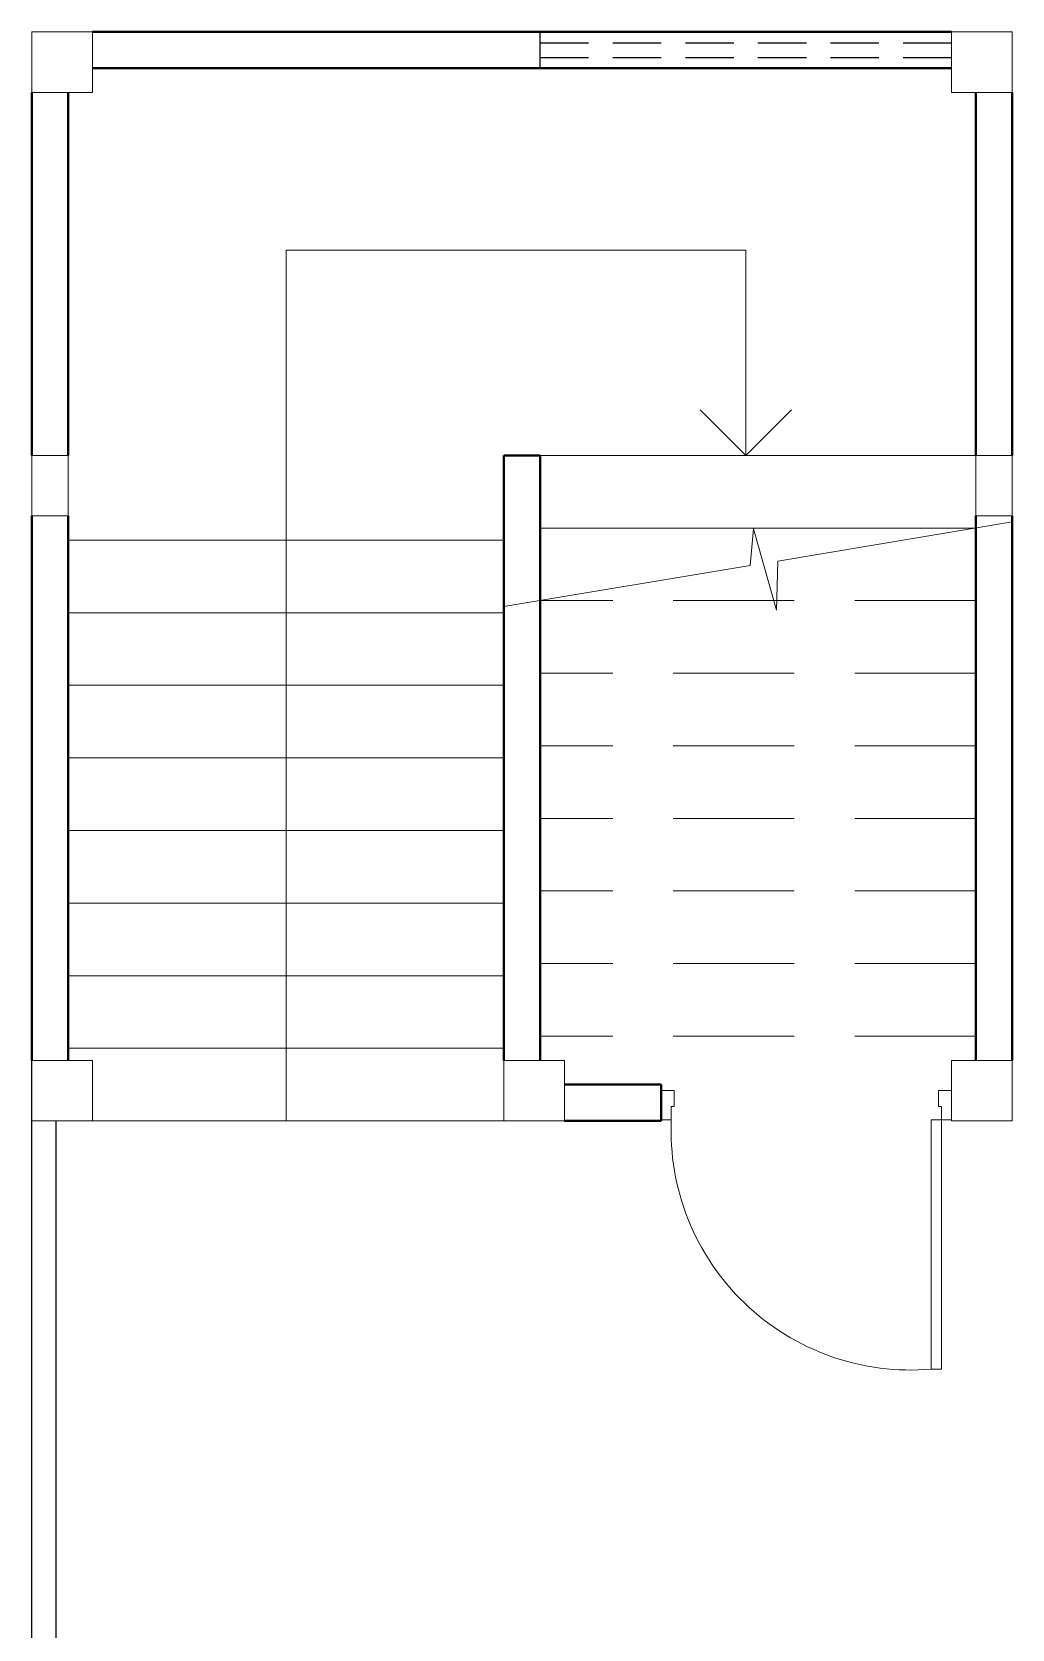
# Model space of a CAD drawing. Header units: millimetres. Extents: x 315.3 to 348.3, y 162.6 to 179.8.
# Drawn here: x 315.39 to 319.44, y 168.57 to 175.17 of the extents above; entities that cross this region are included whole.
import ezdxf

# ---------------------------------------------------------------- set-up
doc = ezdxf.new("R2010")
doc.units = ezdxf.units.MM
for name, pattern in [('ACAD_ISO02W100', [15, 12, -3]), ('CONTINUA', [0]), ('TRATTEGGIATA', [0.75, 0.5, -0.25])]:
    doc.linetypes.add(name, pattern=pattern)
for name, color, linetype, lineweight in [('MURATURA sezioni - section wall', 7, 'Continuous', 40), ('PORTE - doors', 2, 'Continuous', 5), ('PROIEZIONI - projections', 145, 'Continuous', 13), ('PROIEZIONI finissime - fine lines', 251, 'Continuous', 9), ('STRUTTURA - structure', 7, 'Continuous', 20)]:
    doc.layers.add(name, color=color, linetype=linetype, lineweight=lineweight)
doc.layers.add('VETRATE sezioni - windows sections', color=171, linetype='Continuous', true_color=0x4d79ff)

msp = doc.modelspace()

# ---------------------------------------------------------------- linework, layer by layer
at = {"layer": 'MURATURA sezioni - section wall'}
for p, q in [((315.6378, 175.173), (317.5378, 175.173)), ((317.5378, 175.173), (319.1878, 175.173)), ((315.6378, 175.023), (319.1878, 175.023)), ((319.2878, 173.4229), (319.2878, 174.923)), ((319.4378, 173.4229), (319.4378, 174.923)), ((319.2878, 170.923), (319.2878, 173.1729)), ((319.4378, 170.923), (319.4378, 173.1729)), ((317.9878, 170.823), (317.5878, 170.823)), ((317.9878, 170.673), (317.9878, 170.823)), ((317.5878, 170.673), (317.9878, 170.673))]:
    msp.add_line(p, q, dxfattribs=at)
for points in [[(315.3878, 173.423), (315.3878, 174.923)], [(315.5378, 173.423), (315.5378, 174.923)], [(317.3378, 170.923), (317.3378, 173.423)], [(317.3378, 173.423), (317.4878, 173.423)], [(317.4878, 170.923), (317.4878, 173.423)], [(315.3878, 170.923), (315.3878, 173.173)], [(315.5378, 170.923), (315.5378, 173.173)]]:
    msp.add_lwpolyline(points, dxfattribs=at)
at = {"layer": 'PORTE - doors'}
for p, q in [((318.0418, 170.798), (317.9878, 170.798)), ((318.0418, 170.732), (318.0418, 170.798)), ((319.1338, 170.798), (319.1878, 170.798)), ((319.1338, 170.732), (319.1338, 170.798)), ((318.0298, 170.678), (317.9878, 170.678)), ((318.0298, 170.678), (318.0298, 170.732)), ((318.0418, 170.732), (318.0298, 170.732)), ((319.1037, 169.6472), (319.1038, 170.678)), ((319.1458, 170.678), (319.1038, 170.678)), ((319.1338, 170.732), (319.1458, 170.732)), ((319.1458, 170.678), (319.1458, 170.732)), ((319.1458, 170.678), (319.1878, 170.678)), ((319.1458, 170.678), (319.1458, 169.6472)), ((319.1037, 169.6472), (319.1458, 169.6472))]:
    msp.add_line(p, q, dxfattribs=at)
at = {"layer": 'PROIEZIONI - projections', "lineweight": 5}
for points in [[(319.2878, 173.423), (317.4878, 173.423)], [(319.2878, 173.123), (317.4878, 173.123)], [(317.3378, 173.073), (315.5378, 173.073)], [(317.3378, 172.773), (315.5378, 172.773)], [(317.3378, 172.473), (315.5378, 172.473)], [(317.3378, 172.173), (315.5378, 172.173)], [(317.3378, 171.873), (315.5378, 171.873)], [(317.3378, 171.573), (315.5378, 171.573)], [(317.3378, 171.273), (315.5378, 171.273)], [(317.3378, 170.973), (315.5378, 170.973)], [(317.3378, 170.673), (315.6378, 170.673)]]:
    msp.add_lwpolyline(points, dxfattribs=at)
at = {"layer": 'PROIEZIONI - projections', "linetype": 'ACAD_ISO02W100', "lineweight": 9, "ltscale": 2}
msp.add_lwpolyline([(317.3378, 172.798), (318.3561, 172.9677), (318.3699, 173.1199), (318.4649, 172.7829), (318.4698, 172.9867), (319.4378, 173.148)], dxfattribs=at)
at = {"layer": 'PROIEZIONI finissime - fine lines', "linetype": 'ACAD_ISO02W100', "lineweight": 9, "ltscale": 2}
for p, q in [((318.3378, 173.423), (318.149, 173.6118)), ((318.5266, 173.6118), (318.3378, 173.423))]:
    msp.add_line(p, q, dxfattribs=at)
for points in [[(318.3378, 173.423), (318.3378, 174.2714), (316.4378, 174.2714)], [(316.4378, 174.2714), (316.4378, 170.673)]]:
    msp.add_lwpolyline(points, dxfattribs=at)
at = {"layer": 'PROIEZIONI finissime - fine lines', "linetype": 'TRATTEGGIATA', "lineweight": 5}
for points in [[(319.2878, 172.823), (317.4878, 172.823)], [(319.2878, 172.523), (317.4878, 172.523)], [(319.2878, 172.223), (317.4878, 172.223)], [(319.2878, 171.923), (317.4878, 171.923)], [(319.2878, 171.623), (317.4878, 171.623)], [(319.2878, 171.323), (317.4878, 171.323)], [(319.2878, 171.023), (317.4878, 171.023)]]:
    msp.add_lwpolyline(points, dxfattribs=at)
at = {"layer": 'PROIEZIONI finissime - fine lines'}
msp.add_arc((319.0186, 170.6334), 0.9899, 177.41608, 274.92743, dxfattribs=at)
at = {"layer": 'STRUTTURA - structure'}
for points in [[(315.3878, 175.173), (315.6378, 175.173), (315.6378, 174.923), (315.3878, 174.923)], [(319.1878, 175.173), (319.4378, 175.173), (319.4378, 174.923), (319.1878, 174.923)], [(315.5378, 173.173), (315.3878, 173.173), (315.3878, 173.423), (315.5378, 173.423)], [(319.4378, 173.1729), (319.2878, 173.1729), (319.2878, 173.4229), (319.4378, 173.4229)], [(315.3878, 170.673), (315.3878, 170.923), (315.6378, 170.923), (315.6378, 170.673)], [(319.1878, 170.673), (319.1878, 170.923), (319.4378, 170.923), (319.4378, 170.673)]]:
    msp.add_lwpolyline(points, close=True, dxfattribs=at)
at = {"layer": 'STRUTTURA - structure', "linetype": 'CONTINUA'}
msp.add_lwpolyline([(317.3378, 170.923), (317.3378, 170.673), (317.5878, 170.673), (317.5878, 170.923)], close=True, dxfattribs=at)
at = {"layer": 'VETRATE sezioni - windows sections'}
for p, q in [((315.3878, 166.573), (315.3878, 170.923)), ((315.4878, 166.573), (315.4878, 170.673))]:
    msp.add_line(p, q, dxfattribs=at)
at = {"layer": 'VETRATE sezioni - windows sections', "linetype": 'TRATTEGGIATA', "ltscale": 0.4}
for points in [[(317.4878, 175.023), (317.4878, 175.173)], [(317.4878, 175.128), (319.1878, 175.128)], [(317.4878, 175.068), (319.1878, 175.068)]]:
    msp.add_lwpolyline(points, dxfattribs=at)

doc.saveas('drawing.dxf')
